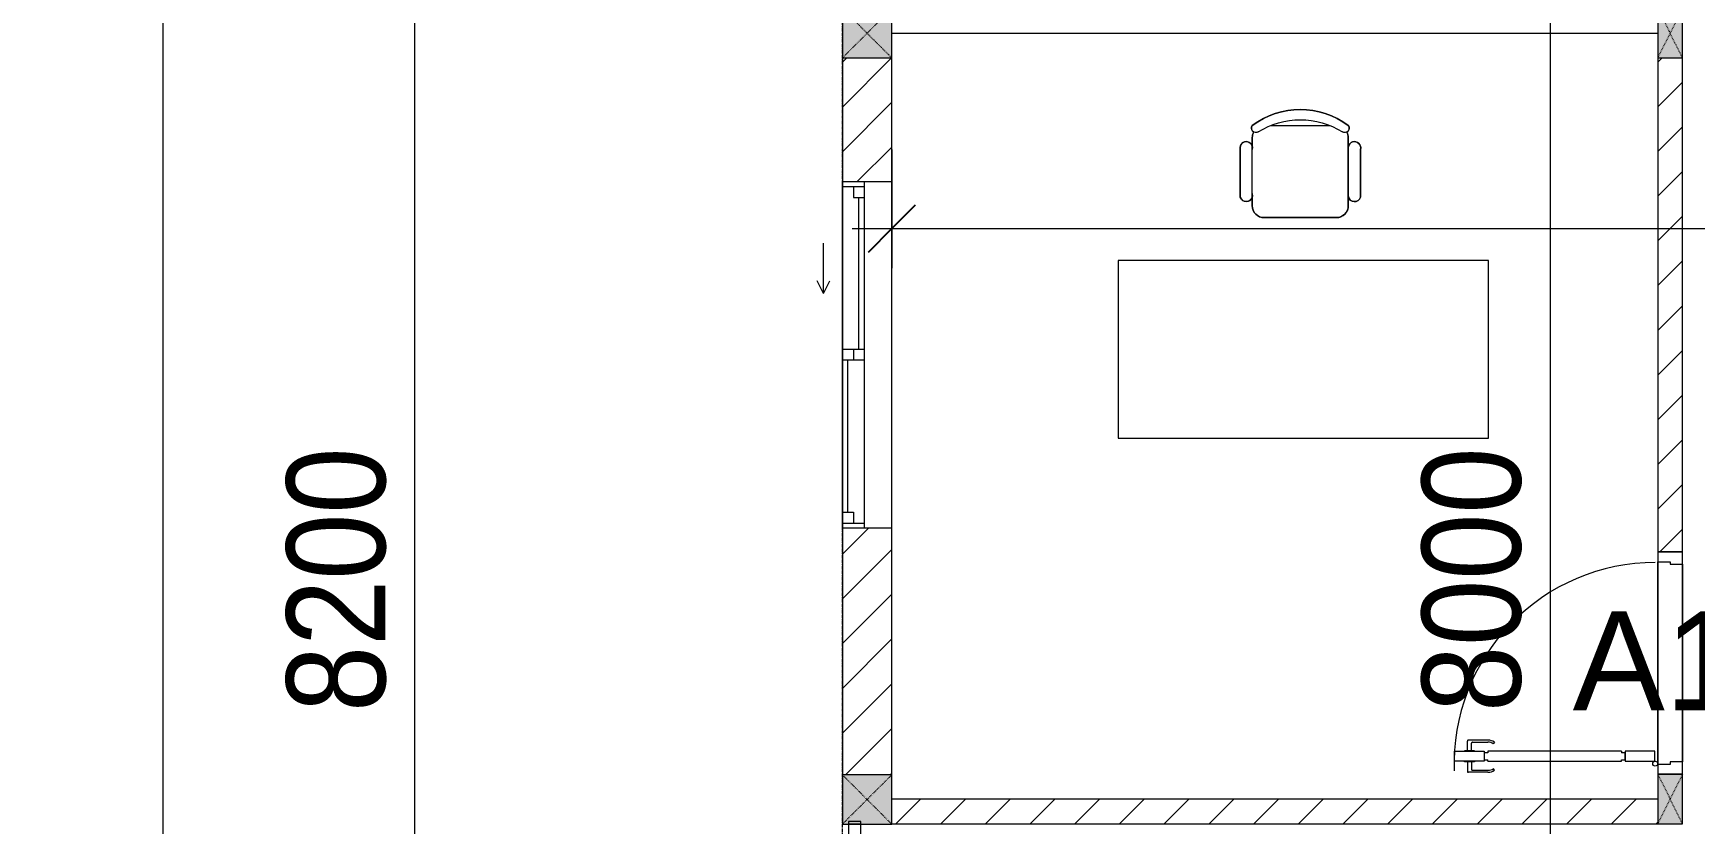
# Model space of a CAD drawing. Header units: millimetres. Extents: x 1591 to 240306, y -15958 to 82755.
# Drawn here: x 41379 to 48104, y 56637 to 59837 of the extents above; entities that cross this region are included whole.
import ezdxf

# ---------------------------------------------------------------- set-up
doc = ezdxf.new("R2010")
doc.units = ezdxf.units.MM
doc.linetypes.add('Dash', pattern=[6, 3, -3])
doc.linetypes.add('Grid Line', pattern=[22.225, 12.7, -3.175, 3.175, -3.175])
for name, color, linetype, lineweight in [('0-1', 7, 'Continuous', 5), ('A-ANNO-DIMS', 211, 'Continuous', 9), ('A-ANNO-DIMS-160', 211, 'Continuous', 9), ('A-AREA-IDEN', 2, 'Continuous', 9), ('A-DETL-GENF-1', 9, 'Continuous', 9), ('A-DOOR-1', 254, 'Continuous', 9), ('A-DOOR-2', 9, 'Continuous', 9), ('A-FLOR-2', 9, 'Continuous', 9), ('A-FLOR-HRAL', 11, 'Continuous', 9), ('A-GLAZ', 151, 'Continuous', 9), ('A-WALL-1', 253, 'Continuous', 18), ('A-WALL-2', 9, 'Continuous', 9), ('A-WALL-3', 113, 'Continuous', 18), ('A-WALL-PATT-1', 10, 'Continuous', 9), ('A-WALL-PATT-2', 111, 'Continuous', 9), ('I-FURN', 30, 'Continuous', 9), ('I-FURN-1', 254, 'Continuous', 9), ('S-COLS', 52, 'Continuous', 9), ('S-COLS-3', 254, 'Continuous', 9), ('S-COLS-4', 253, 'Continuous', 18), ('S-COLS-5', 52, 'Continuous', 18), ('S-COLS-HDLN', 52, 'Dash', 9), ('S-COLS-HDLN-1', 9, 'Dash', 9), ('S-GRID-1', 1, 'Grid Line', 9)]:
    doc.layers.add(name, color=color, linetype=linetype, lineweight=lineweight)
doc.styles.add('Arial_6', font='arial_0.ttf', dxfattribs={"height": 400})
doc.styles.add('UTM Avo', font='UTM Avo.ttf', dxfattribs={"width": 0.9, "height": 400})
doc.dimstyles.new('1_Dim_chi_tiet_2_5', dxfattribs={"dimscale": 304.8, "dimtxt": 399.720379, "dimasz": 0.629921, "dimexe": 0.524934, "dimexo": 0.0625, "dimgap": 0.052493, "dimtad": 1, "dimdec": 0, "dimrnd": 5, "dimzin": 0, "dimdsep": 46, "dimtxsty": 'UTM Avo', "dimblk1": 'OBLIQUE', "dimblk2": 'OBLIQUE', "dimsah": 1, "dimcen": 0.09, "dimdle": 0.524934, "dimazin": 0, "dimtfac": 1, "dimtdec": 4, "dimtix": 1, "dimtmove": 0, "dimatfit": 3, "dimfxl": 1.049869, "dimfxlon": 1, "dimtvp": 1, "dimtolj": 1, "dimtzin": 0, "dimarcsym": 2})
doc.dimstyles.new('1_Dim_chi_tiet_2_5_1', dxfattribs={"dimscale": 304.8, "dimtxt": 399.720379, "dimasz": 0.629921, "dimexe": 0.524934, "dimexo": 0.0625, "dimgap": 0.052493, "dimtad": 1, "dimdec": 0, "dimrnd": 5, "dimzin": 0, "dimdsep": 46, "dimtxsty": 'UTM Avo', "dimblk1": 'OBLIQUE', "dimblk2": 'OBLIQUE', "dimsah": 1, "dimcen": 0.09, "dimdle": 0.524934, "dimazin": 0, "dimtfac": 1, "dimtdec": 4, "dimtix": 1, "dimtmove": 0, "dimatfit": 3, "dimfxl": 1.049869, "dimfxlon": 1, "dimtvp": 1, "dimtolj": 1, "dimtzin": 0, "dimarcsym": 2})
pattern_1 = [(45, (0, 0), (-90.50967, 90.50967), [])]

# ---------------------------------------------------------------- blocks, each defined once
blk = doc.blocks.new('DOOR_CW_01 CANH MO-PANEL KINH - DIW_01-900x2200-CỬA GỖ VÂN LAMINATE-553393-TKCS_MB TẦNG 3-4')
at = {"layer": 'A-DETL-GENF-1'}
for p, q in [((-442, 737), (-442, 816.5)), ((-399, 820.5), (-438, 820.5)), ((-399, 831.8), (-397, 831.8)), ((-399, 792.2), (-399, 831.8)), ((-397, 872), (-357, 872)), ((-397, 752), (-397, 872)), ((-397, 792.2), (-397, 831.8)), ((-357, 872), (-357, 752)), ((-357, 792.2), (-357, 831.8)), ((-355, 831.8), (-357, 831.8)), ((-355, 792.2), (-355, 831.8)), ((-355, 820.5), (-316, 820.5)), ((-312, 737), (-312, 816.5)), ((-434, 799.5), (-434, 737)), ((-399, 803.5), (-430, 803.5)), ((-397, 792.2), (-399, 792.2)), ((-357, 752), (-397, 752)), ((-363, 752), (-391, 752)), ((-391, 752), (-391, 738)), ((-363, 738), (-363, 752)), ((-357, 792.2), (-355, 792.2)), ((-355, 803.5), (-324, 803.5)), ((-320, 799.5), (-320, 737)), ((-433.9, 711.2), (-427.3, 715.8)), ((-397, 738), (-391, 738)), ((-397, 738), (-397, 196)), ((-357, 738), (-363, 738)), ((-357, 196), (-357, 738)), ((-320.1, 711.2), (-326.7, 715.8)), ((-397, 196), (-391, 196)), ((-357, 182), (-397, 182)), ((-397, 182), (-397, 62)), ((-391, 196), (-391, 182)), ((-391, 182), (-363, 182)), ((-357, 196), (-363, 196)), ((-363, 182), (-363, 196)), ((-357, 62), (-357, 182)), ((-397, 62), (-357, 62))]:
    blk.add_line(p, q, dxfattribs=at)
blk.add_circle((-407, 60), 10, dxfattribs=at)
for centre, radius, start, end in [((-438, 816.5), 4, 90, 180), ((-407, 60), 814, 360, 92), ((-316, 816.5), 4, 0, 90), ((-430, 799.5), 4, 90, 180), ((-324, 799.5), 4, 360, 90), ((-397, 737), 45, 180, 215), ((-397, 737), 37, 180, 215), ((-357, 737), 37, 325, 0), ((-357, 737), 45, 325, 0)]:
    blk.add_arc(centre, radius, start, end, dxfattribs=at)
at = {"layer": 'A-DOOR-2'}
for p, q in [((-410, 50), (-450, 50)), ((-450, 50), (-450, -50)), ((-410, 0), (-410, 50)), ((-400, 0), (-410, 0)), ((-407, 50), (-382, 50)), ((-400, -50), (-400, 0)), ((410, 0), (400, 0)), ((400, 0), (400, -50)), ((450, 50), (410, 50)), ((410, 50), (410, 0)), ((450, -50), (450, 50)), ((-450, -50), (-400, -50)), ((400, -50), (450, -50))]:
    blk.add_line(p, q, dxfattribs=at)
blk = doc.blocks.new('BAN LV A - BAN LV A_dwg_ban hoc2-348006-TKCS_MB TẦNG 3-4')
at = {"layer": 'I-FURN'}
for p, q in [((145.8, 437.4), (-145.8, 437.4)), ((-243, 354.4), (-243, 162)), ((-194.4, 388.8), (-194.4, 113.4)), ((194.4, 113.4), (194.4, 388.8)), ((194.4, 351.4), (194.4, 150.8)), ((243.7, 162), (243.7, 354.4)), ((-120.5, 64.8), (120.5, 64.8))]:
    blk.add_line(p, q, dxfattribs=at)
at = {"layer": 'I-FURN', "flags": 128}
blk.add_lwpolyline([(-737.8, 610.5), (-737.8, 1330.5), (-154.9, 1330.5), (762.2, 1330.5), (762.2, 610.5)], close=True, dxfattribs=at)
at = {"layer": 'I-FURN'}
for centre, radius, start, end in [((-145.8, 388.8), 48.6, 90, 180), ((145.8, 388.8), 48.6, 360, 90), ((-218.7, 347.3), 25.3, 343.7398, 163.7398), ((219.4, 347.3), 25.3, 16.2602, 170.70537), ((-218.7, 154.9), 25.3, 163.7398, 16.2602), ((219.4, 154.9), 25.3, 189.29463, 16.2602), ((-180.2, 75.4), 17.8, 57.97259, 216.69006), ((-145.8, 113.4), 48.6, 180, 207.58444), ((0, 359.3), 318.2, 237.57575, 302.42425), ((180.2, 75.4), 17.8, 323.30994, 122.02741), ((145.8, 113.4), 48.6, 332.41556, 0), ((0, 324), 324, 233.1301, 306.8699)]:
    blk.add_arc(centre, radius, start, end, dxfattribs=at)
blk = doc.blocks.new('BAN LV A - BAN LV A_dwg-348005-TKCS_MB TẦNG 3-4')
at = {"extrusion": (0, 0, -1), "zscale": -1, "rotation": 180}
blk.add_blockref('BAN LV A - BAN LV A_dwg_ban hoc2-348006-TKCS_MB TẦNG 3-4', (-729, 1383.7), dxfattribs=at)
blk = doc.blocks.new('BAN LV A - BAN LV A-348231-TKCS_MB TẦNG 3-4')
at = {"layer": 'I-FURN-1'}
for p, q in [((486, 1221.7), (486, 1029.3)), ((534.6, 1270.3), (534.6, 1235.9)), ((923.4, 1232.9), (923.4, 1270.3)), ((972.7, 1029.3), (972.7, 1221.7)), ((534.6, 1029.3), (534.6, 994.9)), ((923.4, 994.9), (923.4, 1032.3)), ((583.2, 946.3), (874.8, 946.3)), ((1491.2, 773.2), (-8.8, 773.2)), ((-8.8, 773.2), (-8.8, 53.2)), ((1491.2, 53.2), (1491.2, 773.2)), ((-8.8, 53.2), (1491.2, 53.2))]:
    blk.add_line(p, q, dxfattribs=at)
for centre, radius, start, end in [((729, 1059.7), 324, 53.1301, 126.8699), ((548.9, 1308.3), 17.8, 143.30994, 240.59603), ((583.2, 1270.3), 48.6, 152.41556, 180), ((909.2, 1308.3), 17.8, 299.40397, 36.69006), ((874.8, 1270.3), 48.6, 360, 27.58444), ((510.3, 1228.8), 25.3, 16.2602, 196.2602), ((948.4, 1228.8), 25.3, 343.7398, 170.70537), ((510.3, 1036.4), 25.3, 196.2602, 343.7398), ((948.4, 1036.4), 25.3, 189.29463, 343.7398), ((583.2, 994.9), 48.6, 180, 270), ((874.8, 994.9), 48.6, 270, 360)]:
    blk.add_arc(centre, radius, start, end, dxfattribs=at)
blk.add_blockref('BAN LV A - BAN LV A_dwg-348005-TKCS_MB TẦNG 3-4', (0, 0))
blk = doc.blocks.new('G1_SOF - BO TRU - 100x200-745959-TKCS_MB TẦNG 3-4')
at = {"layer": 'S-COLS'}
blk.add_hatch(color=256, dxfattribs=at).paths.add_polyline_path([(-50, 100), (-50, -100), (50, -100), (50, 100)])
at = {"layer": 'S-COLS-4'}
for p, q in [((50, 100), (-50, 100)), ((-50, 100), (-50, -100)), ((50, -100), (50, 100)), ((-50, -100), (50, -100))]:
    blk.add_line(p, q, dxfattribs=at)
at = {"layer": 'S-COLS-HDLN-1'}
for p, q in [((50, 100), (-50, -100)), ((-50, 100), (50, -100))]:
    blk.add_line(p, q, dxfattribs=at)
blk = doc.blocks.new('NCV_TKTC_TANG 3 - 4_rvt-2-TKCS_MB TẦNG 3-4')
at = {"layer": 'A-WALL-PATT-1'}
h = blk.add_hatch(dxfattribs=at)
h.set_pattern_fill('FP_1', color=256, style=0, pattern_type=2)
h.set_pattern_definition(pattern_1)
h.paths.add_polyline_path([(37052.6, 57737.3), (37052.6, 59736.5), (36952.6, 59736.5), (36952.6, 57737.3)])
h = blk.add_hatch(dxfattribs=at)
h.set_pattern_fill('FP_1', color=256, style=0, pattern_type=2)
h.set_pattern_definition(pattern_1)
h.paths.add_polyline_path([(36952.6, 56636.9), (36952.6, 56736.9), (33852.6, 56736.9), (33852.6, 56636.9), (36770.4, 56636.9)])
at = {"layer": 'A-FLOR-2'}
for p, q in [((36952.6, 56877.3), (36952.6, 57697.3)), ((36952.6, 57697.3), (36952.6, 56877.3)), ((37052.6, 57687.3), (37052.6, 56887.3)), ((37052.6, 56887.3), (37052.6, 57687.3))]:
    blk.add_line(p, q, dxfattribs=at)
at = {"layer": 'A-WALL-1'}
for p, q in [((33852.6, 59836.9), (36952.6, 59836.9)), ((36952.6, 59736.5), (36952.6, 57737.3)), ((37052.6, 59736.5), (36952.6, 59736.5)), ((37052.6, 57737.3), (37052.6, 59736.5)), ((36952.6, 57737.3), (37052.6, 57737.3)), ((37052.6, 56837.3), (36952.6, 56837.3)), ((36952.6, 56736.9), (33852.6, 56736.9)), ((33852.6, 56636.9), (36952.6, 56636.9))]:
    blk.add_line(p, q, dxfattribs=at)
at = {"layer": 'A-WALL-2'}
for p, q in [((36952.6, 56877.3), (36952.6, 57697.3)), ((37052.6, 57687.3), (37052.6, 56887.3))]:
    blk.add_line(p, q, dxfattribs=at)
at = {"layer": 'A-DOOR-1', "rotation": 89.9999999999993}
blk.add_blockref('DOOR_CW_01 CANH MO-PANEL KINH - DIW_01-900x2200-CỬA GỖ VÂN LAMINATE-553393-TKCS_MB TẦNG 3-4', (37002.6, 57287.3), dxfattribs=at)
at = {"layer": 'I-FURN-1'}
blk.add_blockref('BAN LV A - BAN LV A-348231-TKCS_MB TẦNG 3-4', (34776.9, 58144.2), dxfattribs=at)
at = {"layer": 'S-COLS-3'}
for p in [(37002.6, 59836.9), (37002.6, 56736.9)]:
    blk.add_blockref('G1_SOF - BO TRU - 100x200-745959-TKCS_MB TẦNG 3-4', p, dxfattribs=at)
blk = doc.blocks.new('1_FAMILY RVT - W01-WxH 1400x1400xmm-389822-TKCS_MB TẦNG 3-4')
at = {"layer": 'A-GLAZ'}
for p, q in [((248.4, 172.39), (299.2, 197.79)), ((248.4, 172.39), (299.2, 146.99)), ((248.4, 172.39), (451.6, 172.39)), ((-700, 96.19), (-700, -103.81)), ((700, 96.19), (-700, 96.19)), ((-700, 96.19), (-636.5, 96.19)), ((-680.95, 96.19), (-680.95, 7.29)), ((-636.5, 96.19), (-22.225, 96.19)), ((-636.5, 96.19), (-636.5, 51.74)), ((-636.5, 73.965), (-22.225, 73.965)), ((-22.225, 7.29), (-22.225, 96.19)), ((-22.225, 96.19), (22.225, 96.19)), ((22.225, 96.19), (680.95, 96.19)), ((22.225, 96.19), (22.225, 7.29)), ((680.95, 96.19), (700, 96.19)), ((680.95, 96.19), (680.95, 7.29)), ((700, -103.81), (700, 96.19)), ((-700, 7.29), (-680.95, 7.29)), ((-636.5, 51.74), (-680.95, 51.74)), ((-680.95, 7.29), (-22.225, 7.29)), ((22.225, 51.74), (-22.225, 51.74)), ((-22.225, 7.29), (22.225, 7.29)), ((22.225, 29.515), (636.5, 29.515)), ((22.225, 7.29), (636.5, 7.29)), ((636.5, 51.74), (636.5, 7.29)), ((680.95, 51.74), (636.5, 51.74)), ((636.5, 7.29), (700, 7.29)), ((-700, -103.81), (700, -103.81))]:
    blk.add_line(p, q, dxfattribs=at)
blk = doc.blocks.new('Railing - 50 x 10mm-1251311-TKCS_MB TẦNG 3-4')
at = {"layer": 'A-FLOR-HRAL'}
for p, q in [((25, 5), (-25, 5)), ((-25, 5), (-25, -5)), ((25, -5), (25, 5)), ((-25, -5), (25, -5))]:
    blk.add_line(p, q, dxfattribs=at)
blk = doc.blocks.new('Railing - Railing-3235362-TKCS_MB TẦNG 3-4')
at = {"layer": 'A-FLOR-HRAL'}
for p, q in [((33677.6, 56635.3), (33677.6, 53716.9)), ((33727.6, 53716.9), (33727.6, 56635.3))]:
    blk.add_line(p, q, dxfattribs=at)
for p in [(33702.6, 56641.5), (33702.6, 53711.9)]:
    blk.add_blockref('Railing - 50 x 10mm-1251311-TKCS_MB TẦNG 3-4', p)
blk = doc.blocks.new('G1_SOF - BO TRU - 200x200-3054293-TKCS_MB TẦNG 3-4')
at = {"layer": 'S-COLS'}
blk.add_hatch(color=256, dxfattribs=at).paths.add_polyline_path([(100, -100), (100, 100), (-100, 100), (-100, -100)])
at = {"layer": 'S-COLS-5'}
for p, q in [((100, 100), (-100, 100)), ((-100, 100), (-100, -100)), ((100, -100), (100, 100)), ((-100, -100), (100, -100))]:
    blk.add_line(p, q, dxfattribs=at)
at = {"layer": 'S-COLS-HDLN'}
for p, q in [((100, 100), (-100, -100)), ((-100, 100), (100, -100))]:
    blk.add_line(p, q, dxfattribs=at)
blk = doc.blocks.new('DIMBLOCK2-TKCS_MB TẦNG 3-4')
at = {"layer": 'A-ANNO-DIMS-160'}
for p, q in [((41904.4, 17076.9), (41904.4, 78396.9)), ((41584.4, 78236.9), (42064.4, 78236.9)), ((41904.4, 78236.9), (41584.4, 78236.9)), ((41584.4, 17236.9), (42064.4, 17236.9)), ((41904.4, 17236.9), (41584.4, 17236.9))]:
    blk.add_line(p, q, dxfattribs=at)
at = {"layer": 'A-ANNO-DIMS-160', "lineweight": 25}
for p, q in [((41904.4, 78236.9), (41808.4, 78332.9)), ((41904.4, 78236.9), (42000.4, 78140.9)), ((41904.4, 17236.9), (41808.4, 17332.9)), ((41904.4, 17236.9), (42000.4, 17140.9))]:
    blk.add_line(p, q, dxfattribs=at)
at = {"layer": 'A-ANNO-DIMS-160', "color": 0, "insert": (41384.7, 47052.2), "char_height": 400, "width": 1643.295, "attachment_point": 1, "rotation": 90, "line_spacing_factor": 1.110334, "style": 'UTM Avo'}
blk.add_mtext('61000', dxfattribs=at)
blk = doc.blocks.new('_Oblique')
at = {"color": 0, "linetype": 'ByBlock', "lineweight": -2}
blk.add_line((-0.5, -0.5), (0.5, 0.5), dxfattribs=at)
blk = doc.blocks.new('DIMBLOCK8-TKCS_MB TẦNG 3-4')
at = {"layer": 'A-ANNO-DIMS-160', "lineweight": 25}
for p, q in [((42923.1, 61736.9), (42827.1, 61832.9)), ((42923.1, 61736.9), (43019.1, 61640.9)), ((42923.1, 53536.9), (42827.1, 53632.9)), ((42923.1, 53536.9), (43019.1, 53440.9))]:
    blk.add_line(p, q, dxfattribs=at)
at = {"layer": 'A-ANNO-DIMS-160'}
for p, q in [((42603.1, 61736.9), (43083.1, 61736.9)), ((42923.1, 61736.9), (42603.1, 61736.9)), ((42923.1, 53536.9), (42923.1, 61736.9)), ((42603.1, 53536.9), (43083.1, 53536.9)), ((42923.1, 53536.9), (42603.1, 53536.9))]:
    blk.add_line(p, q, dxfattribs=at)
at = {"layer": 'A-ANNO-DIMS-160', "color": 0, "insert": (42403.5, 57089.2), "char_height": 400, "width": 1314.636, "attachment_point": 1, "rotation": 90, "line_spacing_factor": 1.110334, "style": 'UTM Avo'}
blk.add_mtext('8200', dxfattribs=at)
blk = doc.blocks.new('DIMBLOCK322-TKCS_MB TẦNG 3-4')
at = {"layer": 'A-ANNO-DIMS-160'}
for p, q in [((47518.7, 61796.9), (47518.7, 53476.9)), ((47838.7, 61636.9), (47358.7, 61636.9)), ((47518.7, 61636.9), (47838.7, 61636.9)), ((47838.7, 53636.9), (47358.7, 53636.9)), ((47518.7, 53636.9), (47838.7, 53636.9))]:
    blk.add_line(p, q, dxfattribs=at)
at = {"layer": 'A-ANNO-DIMS-160', "lineweight": 25}
for p, q in [((47518.7, 61636.9), (47422.7, 61732.9)), ((47518.7, 61636.9), (47614.7, 61540.9)), ((47518.7, 53636.9), (47422.7, 53732.9)), ((47518.7, 53636.9), (47614.7, 53540.9))]:
    blk.add_line(p, q, dxfattribs=at)
at = {"layer": 'A-ANNO-DIMS-160', "color": 0, "insert": (46999.1, 57089.2), "char_height": 400, "width": 1314.636, "attachment_point": 1, "rotation": 90, "line_spacing_factor": 1.110334, "style": 'UTM Avo'}
blk.add_mtext('8000', dxfattribs=at)
blk = doc.blocks.new('DIMBLOCK405-TKCS_MB TẦNG 3-4')
at = {"layer": 'A-ANNO-DIMS-160'}
for p, q in [((44853.9, 59365.9), (44853.9, 58885.9)), ((44853.9, 59045.9), (44853.9, 59365.9)), ((53203.9, 59365.9), (53203.9, 58885.9)), ((53203.9, 59045.9), (53203.9, 59365.9)), ((44693.9, 59045.9), (53363.9, 59045.9))]:
    blk.add_line(p, q, dxfattribs=at)
at = {"layer": 'A-ANNO-DIMS-160', "lineweight": 25}
for p, q in [((44853.9, 59045.9), (44949.9, 59141.9)), ((53203.9, 59045.9), (53299.9, 59141.9)), ((44853.9, 59045.9), (44757.9, 58949.9)), ((53203.9, 59045.9), (53107.9, 58949.9))]:
    blk.add_line(p, q, dxfattribs=at)
at = {"layer": 'A-ANNO-DIMS-160', "color": 0, "insert": (48481.1, 59565.5), "char_height": 400, "width": 1314.636, "attachment_point": 1, "line_spacing_factor": 1.110334, "style": 'UTM Avo'}
blk.add_mtext('8350', dxfattribs=at)

msp = doc.modelspace()

# ---------------------------------------------------------------- hatches: boundary and pattern name
at = {"layer": 'A-WALL-PATT-2'}
h = msp.add_hatch(dxfattribs=at)
h.set_pattern_fill('FP_1', color=256, style=0, pattern_type=2)
h.set_pattern_definition([(45, (11001.35, 0), (-90.50967, 90.50967), [])])
h.paths.add_polyline_path([(44853.9, 56835.3), (44853.9, 57835.3), (44653.9, 57835.3), (44653.9, 56835.3), (44820.6, 56835.3)])
h.paths.add_polyline_path([(44853.9, 59235.3), (44853.9, 59736.9), (44653.9, 59736.9), (44653.9, 59235.3)])

# ---------------------------------------------------------------- linework, layer by layer
at = {"layer": 'A-WALL-3'}
for p, q in [((44653.9, 59736.9), (44653.9, 59235.3)), ((44853.9, 59235.3), (44853.9, 59736.9)), ((44653.9, 57835.3), (44653.9, 56835.3)), ((44853.9, 56835.3), (44853.9, 57835.3))]:
    msp.add_line(p, q, dxfattribs=at)
at = {"layer": 'S-GRID-1'}
msp.add_line((44653.9, 19175.3), (44653.9, 76690.4), dxfattribs=at)

# ---------------------------------------------------------------- block references
at = {"layer": '0-1'}
msp.add_blockref('NCV_TKTC_TANG 3 - 4_rvt-2-TKCS_MB TẦNG 3-4', (11001.4, 0), dxfattribs=at)
at = {"layer": 'A-FLOR-HRAL'}
msp.add_blockref('Railing - Railing-3235362-TKCS_MB TẦNG 3-4', (11001.4, 0), dxfattribs=at)
at = {"layer": 'A-GLAZ', "rotation": 89.9999999999999}
msp.add_blockref('1_FAMILY RVT - W01-WxH 1400x1400xmm-389822-TKCS_MB TẦNG 3-4', (44750.1, 58535.3), dxfattribs=at)
at = {"layer": 'S-COLS'}
for p in [(44753.9, 59836.9), (44753.9, 56735.3)]:
    msp.add_blockref('G1_SOF - BO TRU - 200x200-3054293-TKCS_MB TẦNG 3-4', p, dxfattribs=at)

# ---------------------------------------------------------------- texts
at = {"layer": 'A-AREA-IDEN', "insert": (48728.3, 57091), "char_height": 400, "width": 2233.6, "attachment_point": 8, "line_spacing_factor": 0.936439, "style": 'Arial_6'}
msp.add_mtext('\\pt8,16,24,32,40,48,56,64,72,80,88,96,104,112,120,128,136,144,152,160,168,176,184,192,200,208,216,224,232,240,248,256;A1.03.06', dxfattribs=at)

# ---------------------------------------------------------------- dimensions: what is measured, and where the dimension line sits
at = {"layer": 'A-ANNO-DIMS'}
for base, p1, p2, dimstyle, override, picture, middle in [((41904.4, 78236.9), (41584.4, 17236.9), (41584.4, 78236.9), '1_Dim_chi_tiet_2_5', {"dimpost": '<>', "dimfxl": 61000}, 'DIMBLOCK2-TKCS_MB TẦNG 3-4', (41681.4, 47736.9)), ((42923.1, 61736.9), (42603.1, 53536.9), (42603.1, 61736.9), '1_Dim_chi_tiet_2_5', {"dimpost": '<>', "dimfxl": 8200}, 'DIMBLOCK8-TKCS_MB TẦNG 3-4', (42700.1, 57636.9)), ((47518.7, 53636.9), (47838.7, 61636.9), (47838.7, 53636.9), '1_Dim_chi_tiet_2_5_1', {"dimpost": '<>', "dimfxl": 8000}, 'DIMBLOCK322-TKCS_MB TẦNG 3-4', (47295.7, 57636.9))]:
    dim = msp.add_linear_dim(base=base, p1=p1, p2=p2, angle=90, dimstyle=dimstyle, override=override, dxfattribs=at)
    dim.commit()
    dim.dimension.update_dxf_attribs({"geometry": picture, "text_midpoint": middle})
dim = msp.add_linear_dim(base=(53203.9, 59045.9), p1=(44853.9, 59365.9), p2=(53203.9, 59365.9), dimstyle='1_Dim_chi_tiet_2_5_1', override={"dimpost": '<>', "dimfxl": 8350}, dxfattribs=at)
dim.commit()
dim.dimension.update_dxf_attribs({"geometry": 'DIMBLOCK405-TKCS_MB TẦNG 3-4', "text_midpoint": (49028.9, 59268.9)})

doc.saveas('drawing.dxf')
